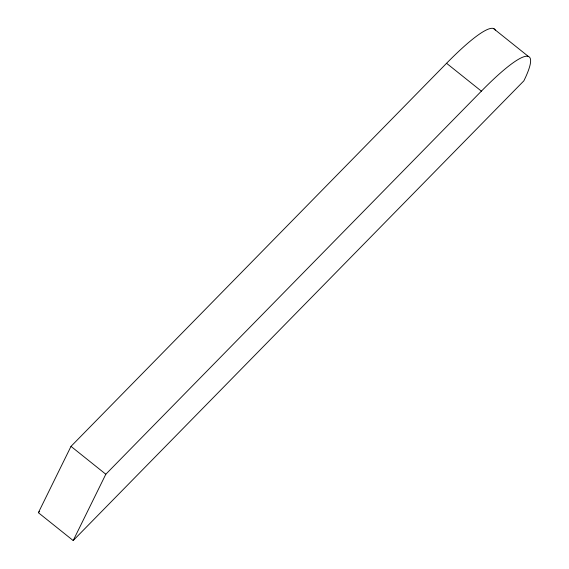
<?xml version="1.0" encoding="UTF-8"?>
<svg xmlns="http://www.w3.org/2000/svg" width="569" height="569" viewBox="0 0 569 569"><rect width="100%" height="100%" fill="white"/><g stroke="black" fill="none" stroke-linecap="round" stroke-linejoin="round"><path stroke-width="0.85" d="M73.188 540.55L105.82 474.233L481.381 91.147A128.857 19.254 -51.3 0 1 523.857 80.848L73.188 540.55L38.372 512.69L71.004 446.373L446.558 63.287A128.857 19.254 -51.3 0 1 495.293 30.093M38.372 512.69L39.617 511.424M493.38 28.45L528.203 56.31M446.558 63.287L481.381 91.147M71.004 446.373L105.82 474.233"/></g></svg>
